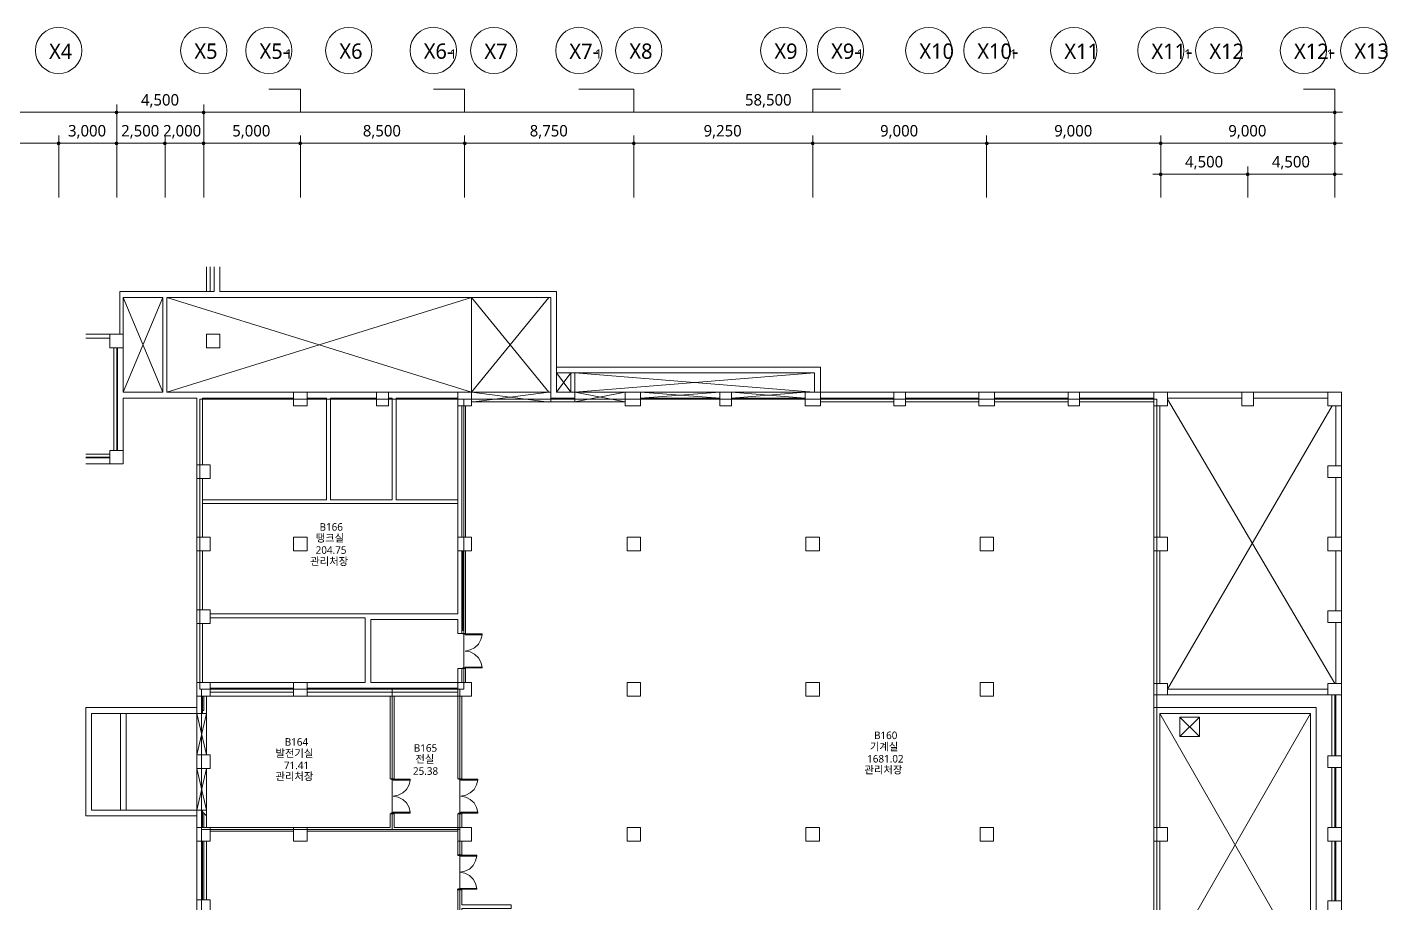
# Model space of a CAD drawing. Header units: millimetres. Extents: x -3982 to 126966, y -1911 to 106667.
# Drawn here: x 40086 to 110425, y 61413 to 106667 of the extents above; entities that cross this region are included whole.
import ezdxf

# ---------------------------------------------------------------- set-up
doc = ezdxf.new("R2010")
doc.units = ezdxf.units.MM
for name, color, linetype in [('PDF_문자', 7, 'Continuous'), ('PDF_솔리드 채우기', 7, 'Continuous'), ('PDF_형상', 7, 'Continuous')]:
    doc.layers.add(name, color=color, linetype=linetype)
doc.styles.add('PDF 맑은 고딕', font='malgun.ttf')

msp = doc.modelspace()

# ---------------------------------------------------------------- linework, layer by layer
at = {"layer": 'PDF_솔리드 채우기', "transparency": 33554559}
for points in [[(44633, 102331), (44602, 102269), (44711, 102269)], [(44633, 102331), (44602, 102269), (44711, 102269)], [(44602, 102269), (44633, 102192), (44711, 102269)], [(44602, 102269), (44633, 102192), (44711, 102269)], [(44711, 102362), (44633, 102331), (44711, 102269)], [(44711, 102362), (44633, 102331), (44711, 102269)], [(44633, 102192), (44711, 102161), (44711, 102269)], [(44633, 102192), (44711, 102161), (44711, 102269)], [(44773, 102331), (44711, 102362), (44711, 102269)], [(44773, 102331), (44711, 102362), (44711, 102269)], [(44804, 102269), (44773, 102331), (44711, 102269)], [(44804, 102269), (44773, 102331), (44711, 102269)], [(44711, 102161), (44773, 102192), (44711, 102269)], [(44773, 102192), (44804, 102269), (44711, 102269)], [(44711, 102161), (44773, 102192), (44711, 102269)], [(44773, 102192), (44804, 102269), (44711, 102269)], [(49134, 102331), (49103, 102269), (49212, 102269)], [(49134, 102331), (49103, 102269), (49212, 102269)], [(49103, 102269), (49134, 102192), (49212, 102269)], [(49103, 102269), (49134, 102192), (49212, 102269)], [(49212, 102362), (49134, 102331), (49212, 102269)], [(49212, 102362), (49134, 102331), (49212, 102269)], [(49134, 102192), (49212, 102161), (49212, 102269)], [(49134, 102192), (49212, 102161), (49212, 102269)], [(49274, 102331), (49212, 102362), (49212, 102269)], [(49274, 102331), (49212, 102362), (49212, 102269)], [(49305, 102269), (49274, 102331), (49212, 102269)], [(49305, 102269), (49274, 102331), (49212, 102269)], [(49212, 102161), (49274, 102192), (49212, 102269)], [(49274, 102192), (49305, 102269), (49212, 102269)], [(49212, 102161), (49274, 102192), (49212, 102269)], [(49274, 102192), (49305, 102269), (49212, 102269)], [(107613, 102331), (107582, 102269), (107691, 102269)], [(107582, 102269), (107613, 102192), (107691, 102269)], [(107691, 102362), (107613, 102331), (107691, 102269)], [(107613, 102192), (107691, 102161), (107691, 102269)], [(107753, 102331), (107691, 102362), (107691, 102269)], [(107784, 102269), (107753, 102331), (107691, 102269)], [(107691, 102161), (107753, 102192), (107691, 102269)], [(107753, 102192), (107784, 102269), (107691, 102269)], [(41638, 100733), (41607, 100671), (41716, 100671)], [(41638, 100733), (41607, 100671), (41716, 100671)], [(41607, 100671), (41638, 100593), (41716, 100671)], [(41607, 100671), (41638, 100593), (41716, 100671)], [(41716, 100764), (41638, 100733), (41716, 100671)], [(41716, 100764), (41638, 100733), (41716, 100671)], [(41638, 100593), (41716, 100562), (41716, 100671)], [(41638, 100593), (41716, 100562), (41716, 100671)], [(41778, 100733), (41716, 100764), (41716, 100671)], [(41778, 100733), (41716, 100764), (41716, 100671)], [(41809, 100671), (41778, 100733), (41716, 100671)], [(41809, 100671), (41778, 100733), (41716, 100671)], [(41716, 100562), (41778, 100593), (41716, 100671)], [(41778, 100593), (41809, 100671), (41716, 100671)], [(41716, 100562), (41778, 100593), (41716, 100671)], [(41778, 100593), (41809, 100671), (41716, 100671)], [(44633, 100733), (44602, 100671), (44711, 100671)], [(44633, 100733), (44602, 100671), (44711, 100671)], [(44602, 100671), (44633, 100593), (44711, 100671)], [(44602, 100671), (44633, 100593), (44711, 100671)], [(44711, 100764), (44633, 100733), (44711, 100671)], [(44711, 100764), (44633, 100733), (44711, 100671)], [(44633, 100593), (44711, 100562), (44711, 100671)], [(44633, 100593), (44711, 100562), (44711, 100671)], [(44773, 100733), (44711, 100764), (44711, 100671)], [(44773, 100733), (44711, 100764), (44711, 100671)], [(44804, 100671), (44773, 100733), (44711, 100671)], [(44804, 100671), (44773, 100733), (44711, 100671)], [(44711, 100562), (44773, 100593), (44711, 100671)], [(44773, 100593), (44804, 100671), (44711, 100671)], [(44711, 100562), (44773, 100593), (44711, 100671)], [(44773, 100593), (44804, 100671), (44711, 100671)], [(47132, 100733), (47101, 100671), (47210, 100671)], [(47132, 100733), (47101, 100671), (47210, 100671)], [(47101, 100671), (47132, 100593), (47210, 100671)], [(47101, 100671), (47132, 100593), (47210, 100671)], [(47210, 100764), (47132, 100733), (47210, 100671)], [(47210, 100764), (47132, 100733), (47210, 100671)], [(47132, 100593), (47210, 100562), (47210, 100671)], [(47132, 100593), (47210, 100562), (47210, 100671)], [(47272, 100733), (47210, 100764), (47210, 100671)], [(47272, 100733), (47210, 100764), (47210, 100671)], [(47303, 100671), (47272, 100733), (47210, 100671)], [(47303, 100671), (47272, 100733), (47210, 100671)], [(47210, 100562), (47272, 100593), (47210, 100671)], [(47272, 100593), (47303, 100671), (47210, 100671)], [(47210, 100562), (47272, 100593), (47210, 100671)], [(47272, 100593), (47303, 100671), (47210, 100671)], [(49134, 100733), (49103, 100671), (49212, 100671)], [(49134, 100733), (49103, 100671), (49212, 100671)], [(49103, 100671), (49134, 100593), (49212, 100671)], [(49103, 100671), (49134, 100593), (49212, 100671)], [(49212, 100764), (49134, 100733), (49212, 100671)], [(49212, 100764), (49134, 100733), (49212, 100671)], [(49134, 100593), (49212, 100562), (49212, 100671)], [(49134, 100593), (49212, 100562), (49212, 100671)], [(49274, 100733), (49212, 100764), (49212, 100671)], [(49274, 100733), (49212, 100764), (49212, 100671)], [(49305, 100671), (49274, 100733), (49212, 100671)], [(49305, 100671), (49274, 100733), (49212, 100671)], [(49212, 100562), (49274, 100593), (49212, 100671)], [(49274, 100593), (49305, 100671), (49212, 100671)], [(49212, 100562), (49274, 100593), (49212, 100671)], [(49274, 100593), (49305, 100671), (49212, 100671)], [(54131, 100733), (54100, 100671), (54209, 100671)], [(54131, 100733), (54100, 100671), (54209, 100671)], [(54100, 100671), (54131, 100593), (54209, 100671)], [(54100, 100671), (54131, 100593), (54209, 100671)], [(54209, 100764), (54131, 100733), (54209, 100671)], [(54209, 100764), (54131, 100733), (54209, 100671)], [(54131, 100593), (54209, 100562), (54209, 100671)], [(54131, 100593), (54209, 100562), (54209, 100671)], [(54271, 100733), (54209, 100764), (54209, 100671)], [(54271, 100733), (54209, 100764), (54209, 100671)], [(54302, 100671), (54271, 100733), (54209, 100671)], [(54302, 100671), (54271, 100733), (54209, 100671)], [(54209, 100562), (54271, 100593), (54209, 100671)], [(54271, 100593), (54302, 100671), (54209, 100671)], [(54209, 100562), (54271, 100593), (54209, 100671)], [(54271, 100593), (54302, 100671), (54209, 100671)], [(62636, 100733), (62605, 100671), (62698, 100671)], [(62636, 100733), (62605, 100671), (62698, 100671)], [(62605, 100671), (62636, 100593), (62698, 100671)], [(62605, 100671), (62636, 100593), (62698, 100671)], [(62698, 100764), (62636, 100733), (62698, 100671)], [(62698, 100764), (62636, 100733), (62698, 100671)], [(62636, 100593), (62698, 100562), (62698, 100671)], [(62636, 100593), (62698, 100562), (62698, 100671)], [(62776, 100733), (62698, 100764), (62698, 100671)], [(62776, 100733), (62698, 100764), (62698, 100671)], [(62807, 100671), (62776, 100733), (62698, 100671)], [(62807, 100671), (62776, 100733), (62698, 100671)], [(62698, 100562), (62776, 100593), (62698, 100671)], [(62776, 100593), (62807, 100671), (62698, 100671)], [(62698, 100562), (62776, 100593), (62698, 100671)], [(62776, 100593), (62807, 100671), (62698, 100671)], [(71374, 100733), (71343, 100671), (71452, 100671)], [(71374, 100733), (71343, 100671), (71452, 100671)], [(71343, 100671), (71374, 100593), (71452, 100671)], [(71343, 100671), (71374, 100593), (71452, 100671)], [(71452, 100764), (71374, 100733), (71452, 100671)], [(71452, 100764), (71374, 100733), (71452, 100671)], [(71374, 100593), (71452, 100562), (71452, 100671)], [(71374, 100593), (71452, 100562), (71452, 100671)], [(71514, 100733), (71452, 100764), (71452, 100671)], [(71514, 100733), (71452, 100764), (71452, 100671)], [(71545, 100671), (71514, 100733), (71452, 100671)], [(71545, 100671), (71514, 100733), (71452, 100671)], [(71452, 100562), (71514, 100593), (71452, 100671)], [(71514, 100593), (71545, 100671), (71452, 100671)], [(71452, 100562), (71514, 100593), (71452, 100671)], [(71514, 100593), (71545, 100671), (71452, 100671)], [(80624, 100733), (80593, 100671), (80702, 100671)], [(80624, 100733), (80593, 100671), (80702, 100671)], [(80593, 100671), (80624, 100593), (80702, 100671)], [(80593, 100671), (80624, 100593), (80702, 100671)], [(80702, 100764), (80624, 100733), (80702, 100671)], [(80702, 100764), (80624, 100733), (80702, 100671)], [(80624, 100593), (80702, 100562), (80702, 100671)], [(80624, 100593), (80702, 100562), (80702, 100671)], [(80764, 100733), (80702, 100764), (80702, 100671)], [(80764, 100733), (80702, 100764), (80702, 100671)], [(80795, 100671), (80764, 100733), (80702, 100671)], [(80795, 100671), (80764, 100733), (80702, 100671)], [(80702, 100562), (80764, 100593), (80702, 100671)], [(80764, 100593), (80795, 100671), (80702, 100671)], [(80702, 100562), (80764, 100593), (80702, 100671)], [(80764, 100593), (80795, 100671), (80702, 100671)], [(89626, 100733), (89594, 100671), (89688, 100671)], [(89626, 100733), (89594, 100671), (89688, 100671)], [(89594, 100671), (89626, 100593), (89688, 100671)], [(89594, 100671), (89626, 100593), (89688, 100671)], [(89688, 100764), (89626, 100733), (89688, 100671)], [(89688, 100764), (89626, 100733), (89688, 100671)], [(89626, 100593), (89688, 100562), (89688, 100671)], [(89626, 100593), (89688, 100562), (89688, 100671)], [(89765, 100733), (89688, 100764), (89688, 100671)], [(89765, 100733), (89688, 100764), (89688, 100671)], [(89796, 100671), (89765, 100733), (89688, 100671)], [(89796, 100671), (89765, 100733), (89688, 100671)], [(89688, 100562), (89765, 100593), (89688, 100671)], [(89765, 100593), (89796, 100671), (89688, 100671)], [(89688, 100562), (89765, 100593), (89688, 100671)], [(89765, 100593), (89796, 100671), (89688, 100671)], [(98612, 100733), (98581, 100671), (98689, 100671)], [(98612, 100733), (98581, 100671), (98689, 100671)], [(98581, 100671), (98612, 100593), (98689, 100671)], [(98581, 100671), (98612, 100593), (98689, 100671)], [(98689, 100764), (98612, 100733), (98689, 100671)], [(98689, 100764), (98612, 100733), (98689, 100671)], [(98612, 100593), (98689, 100562), (98689, 100671)], [(98612, 100593), (98689, 100562), (98689, 100671)], [(98751, 100733), (98689, 100764), (98689, 100671)], [(98751, 100733), (98689, 100764), (98689, 100671)], [(98782, 100671), (98751, 100733), (98689, 100671)], [(98782, 100671), (98751, 100733), (98689, 100671)], [(98689, 100562), (98751, 100593), (98689, 100671)], [(98751, 100593), (98782, 100671), (98689, 100671)], [(98689, 100562), (98751, 100593), (98689, 100671)], [(98751, 100593), (98782, 100671), (98689, 100671)], [(107613, 100733), (107582, 100671), (107691, 100671)], [(107582, 100671), (107613, 100593), (107691, 100671)], [(107691, 100764), (107613, 100733), (107691, 100671)], [(107613, 100593), (107691, 100562), (107691, 100671)], [(107753, 100733), (107691, 100764), (107691, 100671)], [(107784, 100671), (107753, 100733), (107691, 100671)], [(107691, 100562), (107753, 100593), (107691, 100671)], [(107753, 100593), (107784, 100671), (107691, 100671)], [(98612, 99134), (98581, 99072), (98689, 99072)], [(98581, 99072), (98612, 98994), (98689, 99072)], [(98689, 99165), (98612, 99134), (98689, 99072)], [(98612, 98994), (98689, 98963), (98689, 99072)], [(98751, 99134), (98689, 99165), (98689, 99072)], [(98782, 99072), (98751, 99134), (98689, 99072)], [(98689, 98963), (98751, 98994), (98689, 99072)], [(98751, 98994), (98782, 99072), (98689, 99072)], [(103112, 99134), (103081, 99072), (103190, 99072)], [(103112, 99134), (103081, 99072), (103190, 99072)], [(103081, 99072), (103112, 98994), (103190, 99072)], [(103081, 99072), (103112, 98994), (103190, 99072)], [(103190, 99165), (103112, 99134), (103190, 99072)], [(103190, 99165), (103112, 99134), (103190, 99072)], [(103112, 98994), (103190, 98963), (103190, 99072)], [(103112, 98994), (103190, 98963), (103190, 99072)], [(103252, 99134), (103190, 99165), (103190, 99072)], [(103252, 99134), (103190, 99165), (103190, 99072)], [(103283, 99072), (103252, 99134), (103190, 99072)], [(103283, 99072), (103252, 99134), (103190, 99072)], [(103190, 98963), (103252, 98994), (103190, 99072)], [(103252, 98994), (103283, 99072), (103190, 99072)], [(103190, 98963), (103252, 98994), (103190, 99072)], [(103252, 98994), (103283, 99072), (103190, 99072)], [(107613, 99134), (107582, 99072), (107691, 99072)], [(107582, 99072), (107613, 98994), (107691, 99072)], [(107691, 99165), (107613, 99134), (107691, 99072)], [(107613, 98994), (107691, 98963), (107691, 99072)], [(107753, 99134), (107691, 99165), (107691, 99072)], [(107784, 99072), (107753, 99134), (107691, 99072)], [(107691, 98963), (107753, 98994), (107691, 99072)], [(107753, 98994), (107784, 99072), (107691, 99072)]]:
    msp.add_solid(points, dxfattribs=at)
at = {"layer": 'PDF_형상', "lineweight": 5}
for points in [[(52579, 103464), (54209, 103464), (54209, 102269)], [(61084, 103464), (62698, 103464), (62698, 102269)], [(68596, 103464), (71452, 103464), (71452, 102269)], [(82129, 103464), (80702, 103464), (80702, 102269)], [(106061, 103464), (107691, 103464), (107691, 102269)], [(45114, 102269), (18824, 102269)], [(49600, 102269), (44307, 102269)], [(108079, 102269), (48808, 102269)], [(107691, 102673), (107691, 97862), (107691, 101074)], [(33816, 100671), (42104, 100671)], [(41312, 100671), (45114, 100671)], [(44307, 100671), (47613, 100671)], [(50003, 100671), (49212, 100671), (47210, 100671), (46403, 100671)], [(48808, 100671), (54613, 100671)], [(53806, 100671), (63102, 100671)], [(62295, 100671), (71855, 100671)], [(71048, 100671), (81090, 100671)], [(80298, 100671), (90091, 100671)], [(89284, 100671), (99093, 100671)], [(98286, 100671), (108079, 100671)], [(98689, 97862), (98689, 99476)], [(107691, 97862), (107691, 99476)], [(98286, 99072), (103593, 99072)], [(102786, 99072), (108079, 99072)], [(49755, 94276), (49755, 93004), (44866, 93004), (44866, 90800), (43112, 90800)], [(49351, 93004), (49351, 94276)], [(49553, 93004), (49553, 94276)], [(50050, 94276), (50050, 93004), (67448, 93004), (67448, 87805), (68379, 87805), (71002, 87805), (68394, 87308), (71002, 87308), (68394, 87805), (80795, 88798)], [(45052, 87805), (47101, 92693)], [(45052, 92693), (47101, 87805)], [(63055, 87805), (47303, 87805), (47303, 92693), (67153, 92693), (67153, 87308), (68394, 87308), (68394, 88798), (68193, 88798), (68193, 87805), (67448, 88798), (80795, 88798), (80795, 87805)], [(63055, 87292), (67060, 87805), (63055, 92693), (47303, 87805)], [(47303, 92693), (63055, 87805), (67060, 92693)], [(63055, 87106), (63055, 92693)], [(44354, 90598), (43112, 90598)], [(44556, 90102), (44556, 84794)], [(44711, 90102), (44711, 84794)], [(44757, 90102), (44757, 84794)], [(67448, 89093), (81090, 89093), (81090, 87805)], [(68193, 88798), (67448, 87805)], [(68394, 88798), (80748, 87805)], [(43112, 84095), (45052, 84095), (45052, 87494), (48855, 87494), (48855, 71198), (43407, 71198), (43407, 66201), (49351, 66201), (49351, 65301)], [(49103, 49719), (49103, 65208), (49103, 72455), (49010, 72455), (49010, 87448), (98487, 87448), (98487, 43557)], [(53852, 87494), (49150, 87494), (49150, 84049)], [(49150, 82248), (55559, 82248), (55559, 87494), (54551, 87494)], [(62357, 82248), (59160, 82248), (59160, 87494), (62357, 87494), (62357, 76351), (49553, 76351)], [(58756, 87494), (58958, 87494), (58958, 82248), (55761, 82248), (55761, 87494), (58151, 87494)], [(98487, 43557), (98487, 87448), (62652, 87448), (62652, 76211), (62652, 72455), (62450, 72455), (62450, 61203)], [(67060, 87292), (63055, 87805), (67153, 87805)], [(67153, 87308), (63055, 87308)], [(67153, 87494), (68394, 87494)], [(67448, 87494), (67448, 87448), (68193, 87448), (68193, 87494)], [(107737, 75901), (107737, 72750), (108032, 72750), (108032, 87805), (80298, 87805)], [(84892, 87494), (81090, 87494)], [(81090, 87308), (84892, 87308)], [(89284, 87494), (85497, 87494)], [(85497, 87308), (89284, 87308)], [(93894, 87494), (90091, 87494)], [(90091, 87308), (93894, 87308)], [(94483, 87494), (98332, 87494), (98332, 43418), (106728, 43418), (106728, 71509), (98332, 71509)], [(94483, 87308), (98332, 87308)], [(102880, 87494), (99031, 87494)], [(99031, 87448), (107691, 72750)], [(107334, 87494), (103485, 87494)], [(62559, 80308), (62559, 87106)], [(62745, 87106), (62745, 80308)], [(98332, 72161), (107334, 72161), (107334, 72455), (99031, 72455), (107551, 87106)], [(98643, 80308), (98643, 87106)], [(107737, 84002), (107737, 87106)], [(43112, 84608), (44354, 84608)], [(43112, 84452), (44354, 84452)], [(43112, 84406), (44354, 84406)], [(49150, 83350), (49150, 80308)], [(107737, 80308), (107737, 83397)], [(49150, 82047), (62357, 82047)], [(49150, 79610), (49150, 76553)], [(62745, 79610), (62745, 75327), (62357, 75327), (62357, 76056), (57856, 76056), (57856, 72797), (62357, 72797), (62357, 73526), (62745, 73526), (62745, 72797)], [(62559, 75327), (62559, 79610)], [(62559, 75482), (62605, 75482), (62605, 79610)], [(98643, 72750), (98643, 79610)], [(107737, 76506), (107737, 79610)], [(49150, 75854), (49150, 72797), (57561, 72797), (57561, 76149), (49553, 76149)], [(62714, 75327), (62730, 75327), (62730, 75265), (63599, 75265), (63599, 75311), (62683, 75311), (62683, 75296), (62652, 75296), (62605, 75311), (62605, 75327), (62621, 75327)], [(63599, 73588), (63537, 73852), (63412, 74069), (63211, 74256), (62993, 74380), (62730, 74426), (62993, 74489), (63211, 74597), (63412, 74783), (63537, 75016), (63599, 75265)], [(62559, 72797), (62559, 73526)], [(62714, 73526), (62730, 73526), (62730, 73588), (63599, 73588), (63599, 73557), (62683, 73557), (62683, 73573), (62652, 73573), (62605, 73557), (62605, 73526), (62621, 73526)], [(62357, 72502), (54551, 72502), (54551, 72300), (62357, 72300)], [(63055, 72098), (49150, 72098), (49150, 71198), (49351, 71198), (49351, 72098)], [(49150, 71354), (49212, 71354), (49212, 72098)], [(58850, 72098), (58850, 67815), (59051, 67815), (59051, 72098)], [(62559, 72098), (62559, 67815), (62357, 67815), (62357, 72098)], [(107691, 69010), (107691, 72161)], [(107737, 69010), (107737, 72161)], [(48855, 65906), (43112, 65906), (43112, 71509), (48855, 71509)], [(44913, 66201), (44913, 71198)], [(45208, 66201), (45208, 71198)], [(48855, 71198), (49351, 71198)], [(98643, 71198), (106434, 57603)], [(99031, 57603), (106434, 57603), (106434, 71198), (98643, 71198), (98643, 65301)], [(98751, 57805), (106434, 71198)], [(99682, 71012), (99682, 70003), (100691, 70003), (100691, 71012), (99682, 71012), (100691, 70003)], [(99682, 70003), (100691, 71012)], [(107691, 65301), (107691, 68405)], [(107737, 65301), (107737, 68405)], [(58989, 67815), (59005, 67815), (59005, 67753), (59889, 67753), (59889, 67799), (58974, 67799), (58974, 67784), (58927, 67784), (58881, 67799), (58881, 67815), (58896, 67815)], [(59889, 66092), (59827, 66341), (59688, 66573), (59501, 66744), (59269, 66868), (59005, 66915), (59269, 66977), (59501, 67101), (59688, 67272), (59827, 67505), (59889, 67753)], [(62497, 67815), (62512, 67815), (62512, 67753), (63381, 67753), (63381, 67799), (62466, 67799), (62466, 67784), (62435, 67784), (62388, 67799), (62388, 67815), (62404, 67815)], [(63381, 66092), (63319, 66341), (63195, 66573), (62993, 66744), (62761, 66868), (62512, 66915), (62761, 66977), (62993, 67101), (63195, 67272), (63319, 67505), (63381, 67753)], [(48855, 66201), (48855, 56206)], [(49150, 66201), (49150, 65301), (53852, 65301)], [(49351, 65906), (49150, 66108)], [(49212, 66061), (49212, 65301)], [(54551, 65301), (58850, 65301), (58850, 66015), (59051, 66015), (59051, 65301), (62559, 65301), (62559, 66015), (62357, 66015), (62357, 65114), (54551, 65114)], [(58989, 66015), (59005, 66015), (59005, 66092), (59889, 66092), (59889, 66046), (58974, 66046), (58974, 66061), (58927, 66061), (58881, 66046), (58881, 66015), (58896, 66015)], [(62497, 66015), (62512, 66015), (62512, 66092), (63381, 66092), (63381, 66046), (62466, 66046), (62466, 66061), (62435, 66061), (62388, 66046), (62388, 66015), (62404, 66015)], [(49553, 65114), (53852, 65114)], [(49150, 64602), (49150, 61560)], [(49212, 64602), (49212, 61560)], [(49351, 64602), (49351, 61560)], [(62357, 64602), (62357, 63888), (62559, 63888), (62559, 64602)], [(98643, 57805), (98643, 64602)], [(107691, 61514), (107691, 64602)], [(107737, 61514), (107737, 64602)], [(62435, 63888), (62450, 63888), (62450, 63826), (63335, 63826), (63335, 63873), (62419, 63873), (62419, 63857), (62373, 63857), (62326, 63873), (62326, 63888), (62342, 63888)], [(63335, 62150), (63257, 62414), (63133, 62631), (62947, 62818), (62714, 62942), (62450, 62988), (62714, 63050), (62947, 63159), (63133, 63345), (63257, 63578), (63335, 63826)], [(62435, 62088), (62450, 62088), (62450, 62150), (63335, 62150), (63335, 62119), (62419, 62119), (62419, 62135), (62373, 62135), (62326, 62119), (62326, 62088), (62342, 62088)]]:
    msp.add_lwpolyline(points, dxfattribs=at)
for points in [[(44711, 102673), (44711, 97862), (44711, 101074), (44711, 97862)], [(49212, 102673), (49212, 97862)], [(47210, 101074), (47210, 97862)], [(54209, 101074), (54209, 97862)], [(62698, 101074), (62698, 97862)], [(71452, 101074), (71452, 97862)], [(80702, 101074), (80702, 97862)], [(89688, 101074), (89688, 97862)], [(98689, 101074), (98689, 97862)], [(103190, 99476), (103190, 97862)], [(45052, 92693), (45052, 87805), (47101, 87805), (47101, 92693)], [(45052, 90102), (44354, 90102), (44354, 90800), (45052, 90800)], [(50050, 90102), (50050, 90800), (49351, 90800), (49351, 90102)], [(49010, 87448), (49010, 72455), (58958, 72455), (62450, 72455), (62652, 72455), (62652, 87448)], [(53852, 87106), (54551, 87106), (54551, 87805), (53852, 87805)], [(58151, 87106), (58756, 87106), (58756, 87805), (58151, 87805)], [(62357, 87106), (63055, 87106), (63055, 87805), (62357, 87805)], [(71793, 87805), (71002, 87805), (71002, 87106), (71793, 87106)], [(75890, 87805), (71793, 87494), (75890, 87494), (71793, 87805)], [(76496, 87805), (76496, 87106), (75890, 87106), (75890, 87805)], [(80298, 87805), (76496, 87494), (80298, 87494), (76496, 87805)], [(80298, 87805), (81090, 87805), (81090, 87106), (80298, 87106)], [(85497, 87106), (84892, 87106), (84892, 87805), (85497, 87805)], [(90091, 87106), (89284, 87106), (89284, 87805), (90091, 87805)], [(94483, 87106), (93894, 87106), (93894, 87805), (94483, 87805)], [(99031, 87106), (99031, 87805), (98332, 87805), (98332, 87106)], [(103485, 87805), (103485, 87106), (102880, 87106), (102880, 87805)], [(107334, 87805), (107334, 87106), (108032, 87106), (108032, 87805)], [(44354, 84095), (45052, 84095), (45052, 84794), (44354, 84794)], [(49553, 83350), (48855, 83350), (48855, 84049), (49553, 84049)], [(107334, 83397), (108032, 83397), (108032, 84002), (107334, 84002)], [(49553, 79610), (48855, 79610), (48855, 80308), (49553, 80308)], [(53852, 80308), (54551, 80308), (54551, 79610), (53852, 79610)], [(62357, 79610), (63055, 79610), (63055, 80308), (62357, 80308)], [(71793, 79610), (71793, 80308), (71095, 80308), (71095, 79610)], [(81043, 79610), (81043, 80308), (80345, 80308), (80345, 79610)], [(90045, 79610), (90045, 80308), (89346, 80308), (89346, 79610)], [(99031, 79610), (99031, 80308), (98332, 80308), (98332, 79610)], [(108032, 80308), (107334, 80308), (107334, 79610), (108032, 79610)], [(49553, 75854), (48855, 75854), (48855, 76553), (49553, 76553)], [(107334, 75901), (108032, 75901), (108032, 76506), (107334, 76506)], [(49553, 72797), (49553, 72098), (48855, 72098), (48855, 72797)], [(49103, 72455), (49103, 65208), (58958, 65208), (58958, 72455), (57701, 72455)], [(53852, 72300), (53852, 72502), (49553, 72502), (49553, 72300)], [(54551, 72797), (54551, 72098), (53852, 72098), (53852, 72797)], [(58958, 72455), (58958, 65208), (62450, 65208), (62450, 72455)], [(63055, 72098), (63055, 72797), (62357, 72797), (62357, 72098)], [(71793, 72098), (71793, 72797), (71095, 72797), (71095, 72098)], [(81043, 72098), (81043, 72797), (80345, 72797), (80345, 72098)], [(90045, 72098), (90045, 72797), (89346, 72797), (89346, 72098)], [(99031, 72750), (98332, 72750), (98332, 72161), (99031, 72161)], [(108032, 72161), (107334, 72161), (107334, 72750), (108032, 72750)], [(108032, 72161), (107536, 72161), (107536, 69010), (108032, 69010)], [(49351, 71198), (49351, 69057), (48855, 71198), (48855, 69057)], [(48855, 69057), (49553, 69057), (49553, 68358), (48855, 68358)], [(107334, 69010), (107334, 68405), (108032, 68405), (108032, 69010)], [(49351, 68358), (48855, 66201), (48855, 68358), (49351, 66201)], [(107536, 68405), (107536, 65301), (108032, 65301), (108032, 68405)], [(49553, 65301), (49553, 64602), (48855, 64602), (48855, 65301)], [(49103, 65208), (49103, 49719), (54007, 49719), (62450, 49719), (62450, 49765), (62450, 51162), (62450, 56253), (62450, 57665), (62450, 61203), (62450, 65208), (58958, 65208)], [(54551, 65301), (54551, 64602), (53852, 64602), (53852, 65301)], [(62357, 64602), (63055, 64602), (63055, 65301), (62357, 65301)], [(71793, 64602), (71793, 65301), (71095, 65301), (71095, 64602)], [(81043, 64602), (81043, 65301), (80345, 65301), (80345, 64602)], [(90045, 64602), (90045, 65301), (89346, 65301), (89346, 64602)], [(99031, 64602), (99031, 65301), (98332, 65301), (98332, 64602)], [(108032, 65301), (107334, 65301), (107334, 64602), (108032, 64602)], [(107536, 64602), (107536, 61514), (108032, 61514), (108032, 64602)], [(62357, 62088), (62559, 62088), (62559, 61312), (65104, 61312), (65104, 61110), (62559, 61110), (62559, 60164), (62357, 60164)], [(49553, 60862), (48855, 60862), (48855, 61560), (49553, 61560)], [(107334, 61514), (107334, 60909), (108032, 60909), (108032, 61514)]]:
    msp.add_lwpolyline(points, close=True, dxfattribs=at)
at = {"layer": 'PDF_형상', "color": 1, "lineweight": 5}
msp.add_lwpolyline([(41716, 97862), (41716, 101074), (41716, 97877)], dxfattribs=at)
msp.add_lwpolyline([(49212, 101074), (49212, 97862)], close=True, dxfattribs=at)
at = {"layer": 'PDF_형상', "lineweight": 5}
for centre, radius in [((41712, 105468), 1198), ((49213, 105466), 1194), ((52581, 105466), 1194), ((56709, 105466), 1194), ((61081, 105468), 1198), ((64205, 105466), 1194), ((68608, 105468), 1198), ((71701, 105466), 1194), ((79198, 105466), 1194), ((82131, 105466), 1194), ((86694, 105466), 1194), ((89700, 105468), 1198), ((94190, 105466), 1194), ((98691, 105466), 1194), ((101686, 105466), 1194), ((106063, 105466), 1194), ((109182, 105466), 1194)]:
    msp.add_circle(centre, radius, dxfattribs=at)

# ---------------------------------------------------------------- texts
at = {"layer": 'PDF_문자', "attachment_point": 4, "style": 'PDF 맑은 고딕'}
for s, insert, char_height in [('X4', (41219, 105424), 792), ('X5', (48731, 105424), 792), ('X5-', (52099, 105424), 792), ('1', (53422, 105281), 491), ('X6', (56226, 105424), 792), ('X6-', (60588, 105424), 792), ('1', (61927, 105281), 491), ('X7', (63723, 105424), 792), ('X7-', (68115, 105424), 792), ('1', (69439, 105281), 491), ('X8', (71219, 105424), 792), ('X9', (78715, 105424), 792), ('X9-', (81649, 105424), 792), ('1', (82972, 105281), 491), ('X10', (86212, 105424), 792), ('X10-', (89207, 105424), 792), ('1', (90898, 105281), 491), ('X11', (93707, 105424), 792), ('X11-', (98208, 105424), 792), ('1', (99900, 105281), 491), ('X12', (101203, 105424), 792), ('X12-', (105580, 105424), 792), ('1', (107271, 105281), 491), ('X13', (108699, 105424), 792), ('4,500', (45968, 102861), 591.2), ('58,500', (77194, 102861), 591.2), ('3,000', (42196, 101263), 591.2), ('2,500 2,000', (44944, 101263), 591.21), ('5,000', (50686, 101263), 591.2), ('8,500', (57438, 101263), 591.2), ('8,750', (66066, 101263), 591.2), ('9,250', (75053, 101263), 591.2), ('9,000', (84178, 101263), 591.2), ('9,000', (93179, 101263), 591.2), ('9,000', (102181, 101263), 591.2), ('4,500', (99946, 99663), 591.2), ('4,500', (104432, 99663), 591.2), ('B166', (55203, 80836), 390.4), ('탱크실', (55000, 80246), 390.4), ('204.75', (55000, 79641), 390.4), ('관리처장', (54721, 79036), 390.4), ('B164', (53402, 69724), 390.4), ('기계실', (83650, 69460), 390.4), ('B160', (83868, 70065), 390.4), ('발전기실', (52921, 69118), 390.4), ('B165', (60076, 69413), 390.4), ('전실', (60153, 68823), 390.4), ('1681.02', (83511, 68854), 390.4), ('71.41', (53356, 68513), 390.4), ('25.38', (60029, 68218), 390.4), ('관리처장', (83371, 68264), 390.4), ('관리처장', (52921, 67923), 390.4)]:
    msp.add_mtext(s, dxfattribs=dict(at, insert=insert, char_height=char_height))

doc.saveas('drawing.dxf')
